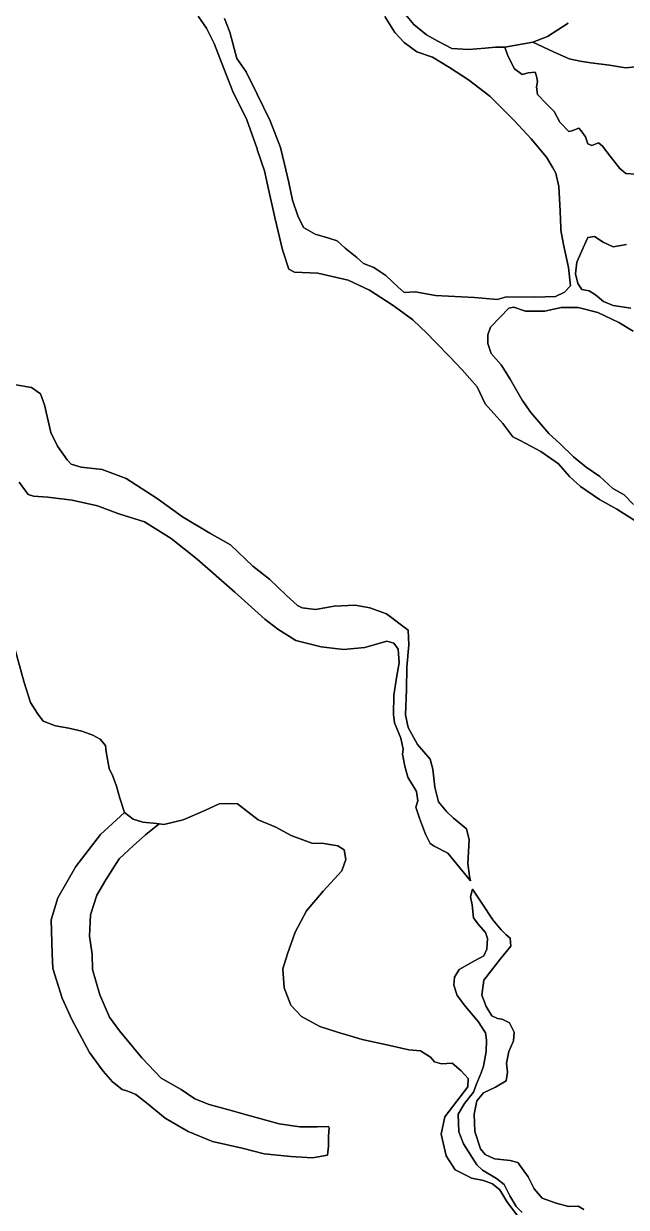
# Model space of a CAD drawing. Header units: inches. Extents: x 288635 to 1232953, y 676945 to 1655780.
# Drawn here: x 364681 to 380027, y 846013 to 876152 of the extents above; entities that cross this region are included whole.
import ezdxf

# ---------------------------------------------------------------- set-up
doc = ezdxf.new("R2010")
doc.units = ezdxf.units.IN
doc.header["$MEASUREMENT"] = 0

msp = doc.modelspace()

# ---------------------------------------------------------------- linework, layer by layer
at = {"color": 1}
for points in [[(378547.472, 876160.9037), (378024.2309, 875825.623), (377646.4052, 875681.266), (376930.1237, 875554.2658), (376698.3483, 875551.3024), (376434.1877, 875530.9824), (376007.4669, 875490.3423), (375585.826, 875520.8224), (375225.1453, 875708.7828), (374940.6647, 875871.3431), (374615.5441, 876130.4236), (374361.5436, 876435.2242)], [(374361.5436, 876435.2242), (374615.5441, 876130.4236), (374940.6647, 875871.3431), (375225.1453, 875708.7828), (375585.826, 875520.8224), (376007.4669, 875490.3423), (376434.1877, 875530.9824), (376698.3483, 875551.3024), (376930.1237, 875554.2658), (377011.4039, 875330.7453), (377179.0442, 875000.5447), (377372.0846, 874858.3044), (377529.5649, 874904.0245), (377702.2853, 874919.2645), (377737.8453, 874812.5843), (377763.2454, 874675.424), (377742.9254, 874543.3438), (377763.2454, 874345.2234), (377829.2855, 874279.1832), (377930.8857, 874177.583), (378189.9662, 873913.4225), (378332.2065, 873644.182), (378565.887, 873405.4215), (378637.0071, 873425.7415), (378814.8075, 873491.7817), (378875.7676, 873425.7415), (378987.5278, 873273.3412), (379043.408, 873095.5409), (379145.0082, 873049.8208), (379317.7285, 873120.9409), (379419.3287, 873029.5007), (379617.4491, 872775.5002), (379861.2896, 872460.5396), (380013.6899, 872333.5393), (380262.6104, 872318.2993)], [(369124.7858, 876338.8311), (369333.0662, 876039.1105), (369536.2666, 875642.8697), (369775.0271, 875007.8684), (370003.6276, 874428.7473), (370364.3083, 873702.3058), (370623.961, 872961.8146), (370637.9945, 872919.8768), (370811.3492, 872401.8232), (370902.7894, 872015.7424), (371075.5097, 871218.1808), (371268.5501, 870390.1392), (371431.1104, 869897.3782), (371578.4307, 869826.2581), (372172.7919, 869800.858), (372944.9535, 869623.0576), (373488.5145, 869363.9771), (374067.6357, 868993.1364), (374148.2885, 868934.4086), (374590.8768, 868612.1356), (374956.6375, 868261.6149), (375163.1201, 868049.6504), (375530.6786, 867672.3337), (375849.9432, 867339.7342), (376230.9439, 866902.8533), (376429.0643, 866471.0525), (376881.1852, 865968.1314), (377135.1857, 865627.7708), (377338.3861, 865531.2506), (377851.4672, 865262.01), (378303.5881, 864941.9694), (378577.9086, 864621.9288), (378857.3092, 864367.9282), (379344.9902, 864037.7276), (379781.871, 863788.8071), (380406.7123, 863402.7263)], [(380406.7123, 863402.7263), (379781.871, 863788.8071), (379344.9902, 864037.7276), (378857.3092, 864367.9282), (378577.9086, 864621.9288), (378303.5881, 864941.9694), (377851.4672, 865262.01), (377338.3861, 865531.2506), (377135.1857, 865627.7708), (376881.1852, 865968.1314), (376429.0643, 866471.0525), (376230.9439, 866902.8533), (375849.9432, 867339.7342), (375530.6786, 867672.3337), (375163.1201, 868049.6504), (374956.6375, 868261.6149), (374590.8768, 868612.1356), (374148.2885, 868934.4086), (374067.6357, 868993.1364), (373488.5145, 869363.9771), (372944.9535, 869623.0576), (372172.7919, 869800.858), (371578.4307, 869826.2581), (371431.1104, 869897.3782), (371268.5501, 870390.1392), (371075.5097, 871218.1808), (370902.7894, 872015.7424), (370811.3492, 872401.8232), (370637.9945, 872919.8768), (370623.961, 872961.8146), (370364.3083, 873702.3058), (370003.6276, 874428.7473), (369775.0271, 875007.8684), (369536.2666, 875642.8697), (369333.0662, 876039.1105), (369124.7858, 876338.8311)], [(373881.3616, 876336.0738), (374130.2821, 875924.593), (374369.0426, 875670.5925), (374694.1633, 875436.912), (375095.4841, 875299.7518), (375522.2049, 875035.5912), (376004.8059, 874720.6306), (376548.367, 874304.0698), (377168.1282, 873684.3085), (377599.9291, 873222.0276), (377996.1699, 872749.5867), (378152.1188, 872478.3711), (378229.8503, 872343.1859), (378306.0505, 872007.9052), (378346.6906, 871377.9839), (378355.6379, 870952.9868), (378356.8506, 870895.383), (378427.9707, 870529.6222), (378554.971, 869940.341), (378605.7711, 869472.9801), (378453.3708, 869315.4998), (378219.6903, 869208.8196), (377696.4493, 869188.4995), (376980.1678, 869193.5796), (376741.4074, 869132.6194), (376358.942, 869162.814), (376162.2862, 869178.3395), (375166.6042, 869229.1396), (374648.4432, 869320.5798), (374369.0426, 869310.4198), (374211.5623, 869452.6601), (373901.6817, 869737.1406), (373601.9611, 869940.341), (373332.7205, 870041.9412), (373165.0802, 870194.3416), (372870.4396, 870433.102), (372667.2392, 870621.0624), (372448.7988, 870687.1025), (372103.3581, 870788.7027), (371803.6375, 870961.4231), (371661.3972, 871261.1437), (371524.2369, 871657.3845), (371432.7967, 872109.5054), (371321.0365, 872571.7863), (371224.5163, 872998.5072), (370960.3558, 873679.2285), (370630.1551, 874359.9499), (370345.6746, 874923.831), (370111.9941, 875264.1917), (369929.1137, 875934.753), (369797.0335, 876280.1937)], [(369797.0335, 876280.1937), (369929.1137, 875934.753), (370111.9941, 875264.1917), (370345.6746, 874923.831), (370630.1551, 874359.9499), (370960.3558, 873679.2285), (371224.5163, 872998.5072), (371321.0365, 872571.7863), (371432.7967, 872109.5054), (371524.2369, 871657.3845), (371661.3972, 871261.1437), (371803.6375, 870961.4231), (372103.3581, 870788.7027), (372448.7988, 870687.1025), (372667.2392, 870621.0624), (372870.4396, 870433.102), (373165.0802, 870194.3416), (373332.7205, 870041.9412), (373601.9611, 869940.341), (373901.6817, 869737.1406), (374211.5623, 869452.6601), (374369.0426, 869310.4198), (374648.4432, 869320.5798), (375166.6042, 869229.1396), (376162.2862, 869178.3395), (376358.942, 869162.814), (376741.4074, 869132.6194), (376980.1678, 869193.5796), (377696.4493, 869188.4995), (378219.6903, 869208.8196), (378453.3708, 869315.4998), (378605.7711, 869472.9801), (378554.971, 869940.341), (378427.9707, 870529.6222), (378356.8506, 870895.383), (378355.6379, 870952.9868), (378346.6906, 871377.9839), (378306.0505, 872007.9052), (378229.8503, 872343.1859), (378152.1188, 872478.3711), (377996.1699, 872749.5867), (377599.9291, 873222.0276), (377168.1282, 873684.3085), (376548.367, 874304.0698), (376004.8059, 874720.6306), (375522.2049, 875035.5912), (375095.4841, 875299.7518), (374694.1633, 875436.912), (374369.0426, 875670.5925), (374130.2821, 875924.593), (373881.3616, 876336.0738)], [(380277.8504, 875051.3448), (380003.5299, 875031.0247), (379597.1291, 875097.0649), (379119.6081, 875158.025), (378850.3676, 875198.6651), (378570.967, 875259.6252), (378169.6462, 875432.3455), (377646.4052, 875681.266), (378024.2309, 875825.623), (378547.472, 876160.9037)], [(380262.6104, 872318.2993), (380013.6899, 872333.5393), (379861.2896, 872460.5396), (379617.4491, 872775.5002), (379419.3287, 873029.5007), (379317.7285, 873120.9409), (379145.0082, 873049.8208), (379043.408, 873095.5409), (378987.5278, 873273.3412), (378875.7676, 873425.7415), (378814.8075, 873491.7817), (378637.0071, 873425.7415), (378565.887, 873405.4215), (378332.2065, 873644.182), (378189.9662, 873913.4225), (377930.8857, 874177.583), (377829.2855, 874279.1832), (377763.2454, 874345.2234), (377742.9254, 874543.3438), (377763.2454, 874675.424), (377737.8453, 874812.5843), (377702.2853, 874919.2645), (377529.5649, 874904.0245), (377372.0846, 874858.3044), (377179.0442, 875000.5447), (377011.4039, 875330.7453), (376930.1237, 875554.2658), (377646.4052, 875681.266), (378169.6462, 875432.3455), (378570.967, 875259.6252), (378850.3676, 875198.6651), (379119.6081, 875158.025), (379597.1291, 875097.0649), (379597.1291, 875097.0649), (380003.5299, 875031.0247), (380277.8504, 875051.3448)], [(380141.4422, 868908.0409), (379689.3213, 868974.081), (379445.4808, 869080.7613), (379242.2804, 869248.4016), (379084.8001, 869344.9218), (378891.7597, 869385.5619), (378790.1595, 869537.9622), (378729.1994, 869781.8027), (378769.8395, 870081.5233), (378927.3198, 870442.204), (379003.5199, 870614.9243), (379049.24, 870706.3645), (379216.8804, 870731.7646), (379440.4008, 870589.5243), (379689.3213, 870467.604), (380029.682, 870528.5641)], [(380029.682, 870528.5641), (379689.3213, 870467.604), (379440.4008, 870589.5243), (379216.8804, 870731.7646), (379049.24, 870706.3645), (379003.5199, 870614.9243), (378927.3198, 870442.204), (378769.8395, 870081.5233), (378729.1994, 869781.8027), (378790.1595, 869537.9622), (378891.7597, 869385.5619), (379084.8001, 869344.9218), (379242.2804, 869248.4016), (379445.4808, 869080.7613), (379689.3213, 868974.081), (380141.4422, 868908.0409)], [(380211.0807, 863906.9826), (379972.3202, 864150.8231), (379687.8397, 864318.4634), (379352.559, 864618.184), (379007.1183, 864856.9445), (378681.9976, 865126.185), (378341.637, 865451.3057), (378057.1564, 865715.4662), (377594.8755, 866248.8673), (377371.355, 866568.9079), (377071.6344, 867097.229), (376843.034, 867462.9897), (376589.0335, 867752.5503), (376497.5933, 868011.6308), (376497.5933, 868230.0712), (376568.7134, 868423.1116), (376817.6339, 868677.1121), (377036.0743, 868905.7126), (377163.0746, 868936.1926), (377163.0746, 868936.1926), (377457.7152, 868834.5924), (377950.4762, 868834.5924), (378366.7766, 868925.9754), (378367.037, 868926.0326), (378385.9501, 868925.8127), (378803.9179, 868920.9526), (379301.7589, 868793.9523), (379840.24, 868539.9518), (380200.9207, 868321.5114)], [(380200.9207, 868321.5114), (379840.24, 868539.9518), (379301.7589, 868793.9523), (378803.9179, 868920.9526), (378385.9501, 868925.8127), (378367.037, 868926.0326), (378366.7766, 868925.9754), (377950.4762, 868834.5924), (377457.7152, 868834.5924), (377163.0746, 868936.1926), (377036.0743, 868905.7126), (376817.6339, 868677.1121), (376568.7134, 868423.1116), (376497.5933, 868230.0712), (376497.5933, 868011.6308), (376589.0335, 867752.5503), (376843.034, 867462.9897), (377071.6344, 867097.229), (377371.355, 866568.9079), (377594.8755, 866248.8673), (378057.1564, 865715.4662), (378341.637, 865451.3057), (378681.9976, 865126.185), (379007.1183, 864856.9445), (379352.559, 864618.184), (379687.8397, 864318.4634), (379972.3202, 864150.8231), (380211.0807, 863906.9826)], [(364564.3216, 864479.2871), (364798.002, 864164.3265), (364935.1623, 864123.6864), (365295.843, 864098.2863), (365915.6043, 864022.0862), (366560.7656, 863874.7659), (367104.3266, 863671.5655), (367754.5679, 863463.2851), (368435.2893, 863041.6442), (369100.7706, 862518.4032), (370055.8125, 861680.2015), (370822.8941, 860989.3201), (371153.0947, 860735.3196), (371615.3757, 860445.759), (372260.537, 860288.2787), (372824.4181, 860217.1586), (373367.9792, 860267.9587), (373931.8603, 860425.439), (374109.6607, 860374.6389), (374221.4209, 860227.3186), (374241.7409, 859876.7979), (374185.8608, 859546.5972), (374109.6607, 859053.8362), (374094.4206, 858561.0753), (374124.9007, 858352.7948), (374282.381, 857961.6341), (374343.3411, 857682.2335), (374328.1011, 857555.2332), (374389.0612, 857250.4326), (374460.1814, 856965.9521), (374683.7018, 856605.2713), (374719.2619, 856361.4309), (374663.3818, 856203.9505), (374757.362, 855924.042), (374909.7623, 855512.5612), (375031.6825, 855278.8807), (375138.3627, 855207.7606), (375483.8034, 855029.9602), (375712.4039, 854750.5596), (376058.5862, 854330.3301), (376030.1777, 854447.5151), (375994.6176, 854767.5557), (376025.0977, 855366.9969), (375953.9775, 855646.3975), (375626.4227, 855919.8714), (375453.7024, 856082.4317), (375245.422, 856336.4322), (375148.9018, 856712.3529), (375098.1017, 857169.5539), (375032.0615, 857423.5544), (374706.9409, 857799.4751), (374473.2604, 858231.276), (374407.2203, 858556.3966), (374432.6203, 859196.4779), (374437.7003, 859770.5191), (374488.5004, 860334.4002), (374473.2604, 860710.3209), (373919.5393, 861121.8018), (373497.8985, 861274.2021), (373121.9777, 861345.3222), (372588.5766, 861319.9222), (372111.0557, 861233.562), (371770.695, 861279.2821), (371653.8548, 861335.1622), (371364.2942, 861604.4027), (370942.6533, 862010.8035), (370515.9325, 862341.0042), (369952.0514, 862879.4853), (369423.7303, 863179.2059), (368727.7689, 863595.7667), (368077.5276, 864063.1276), (367290.9022, 864573.5275), (366676.2209, 864802.128), (366147.8999, 864863.0881), (365893.8994, 864939.2883), (365792.2992, 865045.9685), (365543.3787, 865391.4092), (365375.7383, 865741.9299), (365213.178, 866442.9713), (365106.4978, 866727.4519), (364877.8973, 866890.0122), (364481.6565, 866956.0523)], [(364481.6565, 866956.0523), (364877.8973, 866890.0122), (365106.4978, 866727.4519), (365213.178, 866442.9713), (365375.7383, 865741.9299), (365543.3787, 865391.4092), (365792.2992, 865045.9685), (365893.8994, 864939.2883), (366147.8999, 864863.0881), (366676.2209, 864802.128), (367290.9022, 864573.5275), (368077.5276, 864063.1276), (368727.7689, 863595.7667), (369423.7303, 863179.2059), (369952.0514, 862879.4853), (370515.9325, 862341.0042), (370942.6533, 862010.8035), (371364.2942, 861604.4027), (371653.8548, 861335.1622), (371770.695, 861279.2821), (372111.0557, 861233.562), (372588.5766, 861319.9222), (373121.9777, 861345.3222), (373497.8985, 861274.2021), (373919.5393, 861121.8018), (374473.2604, 860710.3209), (374488.5004, 860334.4002), (374437.7003, 859770.5191), (374432.6203, 859196.4779), (374407.2203, 858556.3966), (374473.2604, 858231.276), (374706.9409, 857799.4751), (375032.0615, 857423.5544), (375098.1017, 857169.5539), (375148.9018, 856712.3529), (375245.422, 856336.4322), (375453.7024, 856082.4317), (375626.4227, 855919.8714), (375953.9775, 855646.3975), (376025.0977, 855366.9969), (375994.6176, 854767.5557), (376030.1777, 854447.5151), (376058.5862, 854330.3301), (375712.4039, 854750.5596), (375483.8034, 855029.9602), (375138.3627, 855207.7606), (375031.6825, 855278.8807), (374909.7623, 855512.5612), (374757.362, 855924.042), (374663.3818, 856203.9505), (374719.2619, 856361.4309), (374683.7018, 856605.2713), (374460.1814, 856965.9521), (374389.0612, 857250.4326), (374328.1011, 857555.2332), (374343.3411, 857682.2335), (374282.381, 857961.6341), (374124.9007, 858352.7948), (374094.4206, 858561.0753), (374109.6607, 859053.8362), (374185.8608, 859546.5972), (374241.7409, 859876.7979), (374221.4209, 860227.3186), (374109.6607, 860374.6389), (373931.8603, 860425.439), (373367.9792, 860267.9587), (372824.4181, 860217.1586), (372260.537, 860288.2787), (371615.3757, 860445.759), (371153.0947, 860735.3196), (370822.8941, 860989.3201), (370055.8125, 861680.2015), (369100.7706, 862518.4032), (368435.2893, 863041.6442), (367754.5679, 863463.2851), (367104.3266, 863671.5655), (366560.7656, 863874.7659), (365915.6043, 864022.0862), (365295.843, 864098.2863), (364935.1623, 864123.6864), (364798.002, 864164.3265), (364564.3216, 864479.2871)], [(377561.5276, 845388.1009), (376982.4064, 846165.3425), (376809.6861, 846454.903), (376616.6457, 846612.3834), (376393.1252, 846698.7435), (376083.2446, 846759.7037), (376009.9838, 846796.7863), (375671.7638, 846967.9841), (375443.1633, 847323.5848), (375316.1631, 847872.2259), (375402.5232, 848314.1868), (375707.3239, 848715.5076), (375991.8044, 849081.2683), (376001.9644, 849289.5487), (375824.1641, 849487.6691), (375590.4836, 849680.7095), (375321.2431, 849670.5495), (375143.4427, 849721.3496), (375041.8425, 849833.1098), (374782.762, 849995.6701), (374493.2014, 850026.1502), (374005.5204, 850132.8304), (373299.399, 850285.2307), (372674.5578, 850473.1911), (372222.4369, 850620.5114), (371755.0759, 850874.5119), (371485.8354, 851158.9925), (371313.1151, 851606.0333), (371277.555, 852083.5543), (371399.4752, 852469.6351), (371597.5956, 853018.2762), (371887.1562, 853561.8373), (372303.717, 854059.6783), (372786.318, 854582.9193), (372887.9182, 854872.4799), (372842.1981, 855116.3204), (372684.7178, 855217.9206), (372326.5771, 855279.3887), (372021.7765, 855289.5487), (371493.4554, 855482.5891), (371102.2946, 855695.9495), (370650.1737, 855878.8299), (370126.9327, 856290.3107), (369913.5723, 856295.3907), (369659.5718, 856285.2307), (369293.811, 856117.5904), (368740.0899, 855883.9099), (368252.4089, 855761.9897), (368129.9901, 855775.2241), (368064.4486, 855782.3097), (367719.0079, 855822.9498), (367470.0874, 855894.0699), (367251.6469, 856066.7903), (367129.7267, 856427.471), (367043.3665, 856737.3516), (366951.9263, 856991.3521), (366855.4061, 857189.4725), (366779.206, 857611.1134), (366763.966, 857773.6737), (366626.8057, 857931.154), (366438.8453, 858032.7542), (366164.5248, 858134.3544), (365829.2441, 858210.5546), (365488.8834, 858276.5947), (365173.9228, 858393.4349), (365031.6825, 858586.4753), (364858.9622, 858865.8759), (364691.3218, 859373.8769), (364442.4013, 860298.4387)], [(364442.4013, 860298.4387), (364691.3218, 859373.8769), (364858.9622, 858865.8759), (365031.6825, 858586.4753), (365173.9228, 858393.4349), (365488.8834, 858276.5947), (365829.2441, 858210.5546), (366164.5248, 858134.3544), (366438.8453, 858032.7542), (366626.8057, 857931.154), (366763.966, 857773.6737), (366779.206, 857611.1134), (366855.4061, 857189.4725), (366951.9263, 856991.3521), (367043.3665, 856737.3516), (367129.7267, 856427.471), (367251.6469, 856066.7903), (366637.2018, 855506.4294), (366012.3606, 854688.5478), (365555.1596, 853890.9862), (365377.3593, 853332.1851), (365402.7593, 852478.7434), (365423.0794, 852092.6626), (365661.8399, 851340.8211), (365905.6803, 850797.26), (366357.8012, 849953.9783), (366708.3219, 849476.4574), (366947.0824, 849207.2168), (367190.9229, 849014.1765), (367333.1632, 848968.4564), (367536.3636, 848882.0962), (367805.6041, 848673.8158), (368288.2051, 848282.655), (368867.3263, 847942.2943), (369487.0875, 847693.3738), (370249.089, 847515.5735), (370802.8101, 847378.4132), (371483.5315, 847307.293), (372037.2526, 847271.733), (372422.0634, 847341.5831), (372441.1134, 847570.1836), (372441.1134, 847824.1841), (372456.9884, 848033.7345), (372441.1134, 848068.6596), (372155.3628, 848059.1345), (371714.037, 848065.4846), (371186.9859, 848138.5097), (370355.1342, 848370.2852), (369967.7835, 848475.0604), (369402.6323, 848630.6357), (369043.8566, 848773.511), (368688.2559, 849011.6364), (368181.5249, 849298.657), (367688.7639, 849821.8981), (367124.8828, 850507.6994), (366865.8023, 850858.2201), (366616.8818, 851427.1813), (366434.0014, 852067.2626), (366428.9214, 852463.5034), (366357.8012, 852915.6243), (366383.2013, 853459.1853), (366540.6816, 853962.1063), (366769.2821, 854353.2671), (367109.6427, 854886.6682), (367465.2435, 855221.9489), (367785.2841, 855496.2694), (368129.9901, 855775.2241), (368252.4089, 855761.9897), (368740.0899, 855883.9099), (369293.811, 856117.5904), (369659.5718, 856285.2307), (369913.5723, 856295.3907), (370126.9327, 856290.3107), (370650.1737, 855878.8299), (371102.2946, 855695.9495), (371493.4554, 855482.5891), (372021.7765, 855289.5487), (372326.5771, 855279.3887), (372684.7178, 855217.9206), (372842.1981, 855116.3204), (372887.9182, 854872.4799), (372786.318, 854582.9193), (372303.717, 854059.6783), (371887.1562, 853561.8373), (371597.5956, 853018.2762), (371399.4752, 852469.6351), (371277.555, 852083.5543), (371313.1151, 851606.0333), (371485.8354, 851158.9925), (371755.0759, 850874.5119), (372222.4369, 850620.5114), (372674.5578, 850473.1911), (373299.399, 850285.2307), (374005.5204, 850132.8304), (374493.2014, 850026.1502), (374782.762, 849995.6701), (375041.8425, 849833.1098), (375143.4427, 849721.3496), (375321.2431, 849670.5495), (375590.4836, 849680.7095), (375824.1641, 849487.6691), (376001.9644, 849289.5487), (375991.8044, 849081.2683), (375707.3239, 848715.5076), (375402.5232, 848314.1868), (375316.1631, 847872.2259), (375443.1633, 847323.5848), (375671.7638, 846967.9841), (376009.9838, 846796.7863), (376083.2446, 846759.7037), (376393.1252, 846698.7435), (376616.6457, 846612.3834), (376809.6861, 846454.903), (376982.4064, 846165.3425), (377561.5276, 845388.1009)], [(378944.4102, 845954.5848), (378802.1699, 846046.0249), (378558.3294, 846030.7849), (378238.2888, 846117.1451), (377882.6881, 846244.1453), (377679.4877, 846482.9058), (377527.0873, 846792.7864), (377268.0068, 847153.4672), (377069.8864, 847204.2673), (376673.6456, 847249.9873), (376434.8852, 847361.7476), (376318.0449, 847498.9078), (376165.6446, 847940.8687), (376155.4846, 848387.9096), (376216.4447, 848723.1903), (376389.1651, 848931.4707), (376699.0457, 849073.711), (376964.8996, 849235.4246), (377000.4596, 849453.8651), (376975.0596, 849687.5456), (377036.0197, 849982.1861), (377152.8599, 850251.4267), (377173.18, 850469.8671), (377056.3397, 850708.6276), (376868.3794, 850805.1478), (376746.4591, 850820.3878), (376599.1388, 850891.508), (376456.8985, 851130.2684), (376350.2183, 851414.749), (376401.0184, 851800.8298), (376812.4993, 852334.2308), (377086.8198, 852659.3515), (377066.4998, 852862.5519), (376969.9796, 852953.9921), (376842.9793, 853080.9923), (376624.5389, 853334.9928), (376350.2183, 853756.6337), (376111.4579, 854112.2344), (376062.9246, 853922.518), (376103.5646, 853714.2376), (376139.1247, 853384.0369), (376250.8849, 853226.5566), (376438.8453, 853013.1962), (376489.6454, 852860.7959), (376474.4054, 852586.4753), (376398.2052, 852413.755), (376159.4448, 852286.7547), (375773.364, 852068.3143), (375651.4437, 851875.2739), (375631.1237, 851666.9935), (375722.5639, 851402.8329), (375930.8443, 851128.5124), (376255.9649, 850742.4316), (376443.9253, 850452.871), (376469.3254, 850269.9907), (376459.1654, 849980.4301), (376393.1252, 849609.5894), (376332.1651, 849441.949), (376205.1648, 849132.0684), (376134.0447, 848944.108), (375905.4442, 848654.5474), (375742.8839, 848385.3069), (375758.124, 847938.266), (375880.0442, 847628.3854), (376220.4049, 847094.9843), (376367.7252, 846957.8241), (376723.3259, 846749.5436), (376916.3663, 846597.1433), (377063.6866, 846302.5027), (377226.2469, 846033.2622), (377373.5672, 845880.8619)], [(377373.5672, 845880.8619), (377226.2469, 846033.2622), (377063.6866, 846302.5027), (376916.3663, 846597.1433), (376723.3259, 846749.5436), (376367.7252, 846957.8241), (376220.4049, 847094.9843), (375880.0442, 847628.3854), (375758.124, 847938.266), (375742.8839, 848385.3069), (375905.4442, 848654.5474), (376134.0447, 848944.108), (376205.1648, 849132.0684), (376332.1651, 849441.949), (376393.1252, 849609.5894), (376459.1654, 849980.4301), (376469.3254, 850269.9907), (376443.9253, 850452.871), (376255.9649, 850742.4316), (375930.8443, 851128.5124), (375722.5639, 851402.8329), (375631.1237, 851666.9935), (375651.4437, 851875.2739), (375773.364, 852068.3143), (376159.4448, 852286.7547), (376398.2052, 852413.755), (376474.4054, 852586.4753), (376489.6454, 852860.7959), (376438.8453, 853013.1962), (376250.8849, 853226.5566), (376139.1247, 853384.0369), (376103.5646, 853714.2376), (376062.9246, 853922.518), (376111.4579, 854112.2344), (376350.2183, 853756.6337), (376624.5389, 853334.9928), (376842.9793, 853080.9923), (376969.9796, 852953.9921), (377066.4998, 852862.5519), (377086.8198, 852659.3515), (376812.4993, 852334.2308), (376401.0184, 851800.8298), (376350.2183, 851414.749), (376456.8985, 851130.2684), (376599.1388, 850891.508), (376746.4591, 850820.3878), (376868.3794, 850805.1478), (377056.3397, 850708.6276), (377173.18, 850469.8671), (377152.8599, 850251.4267), (377036.0197, 849982.1861), (376975.0596, 849687.5456), (377000.4596, 849453.8651), (376964.8996, 849235.4246), (376699.0457, 849073.711), (376389.1651, 848931.4707), (376216.4447, 848723.1903), (376155.4846, 848387.9096), (376165.6446, 847940.8687), (376318.0449, 847498.9078), (376434.8852, 847361.7476), (376673.6456, 847249.9873), (377069.8864, 847204.2673), (377268.0068, 847153.4672), (377527.0873, 846792.7864), (377679.4877, 846482.9058), (377882.6881, 846244.1453), (378238.2888, 846117.1451), (378238.2888, 846117.1451), (378558.3294, 846030.7849), (378802.1699, 846046.0249), (378944.4102, 845954.5848)]]:
    msp.add_lwpolyline(points, dxfattribs=at)
msp.add_lwpolyline([(371714.037, 848065.4846), (372155.3628, 848059.1345), (372441.1134, 848068.6596), (372456.9884, 848033.7345), (372441.1134, 847824.1841), (372441.1134, 847570.1836), (372422.0634, 847341.5831), (372037.2526, 847271.733), (371483.5315, 847307.293), (370802.8101, 847378.4132), (370249.089, 847515.5735), (369487.0875, 847693.3738), (368867.3263, 847942.2943), (368288.2051, 848282.655), (367805.6041, 848673.8158), (367536.3636, 848882.0962), (367333.1632, 848968.4564), (367190.9229, 849014.1765), (366947.0824, 849207.2168), (366708.3219, 849476.4574), (366357.8012, 849953.9783), (365905.6803, 850797.26), (365661.8399, 851340.8211), (365423.0794, 852092.6626), (365402.7593, 852478.7434), (365377.3593, 853332.1851), (365555.1596, 853890.9862), (366012.3606, 854688.5478), (366637.2018, 855506.4294), (367251.6469, 856066.7903), (367470.0874, 855894.0699), (367719.0079, 855822.9498), (368064.4486, 855782.3097), (368129.9901, 855775.2241), (367785.2841, 855496.2694), (367465.2435, 855221.9489), (367109.6427, 854886.6682), (366769.2821, 854353.2671), (366540.6816, 853962.1063), (366383.2013, 853459.1853), (366357.8012, 852915.6243), (366428.9214, 852463.5034), (366434.0014, 852067.2626), (366616.8818, 851427.1813), (366865.8023, 850858.2201), (367124.8828, 850507.6994), (367688.7639, 849821.8981), (368181.5249, 849298.657), (368688.2559, 849011.6364), (369043.8566, 848773.511), (369402.6323, 848630.6357), (369967.7835, 848475.0604), (370355.1342, 848370.2852), (371186.9859, 848138.5097), (371714.037, 848065.4846)], close=True, dxfattribs=at)

doc.saveas('drawing.dxf')
